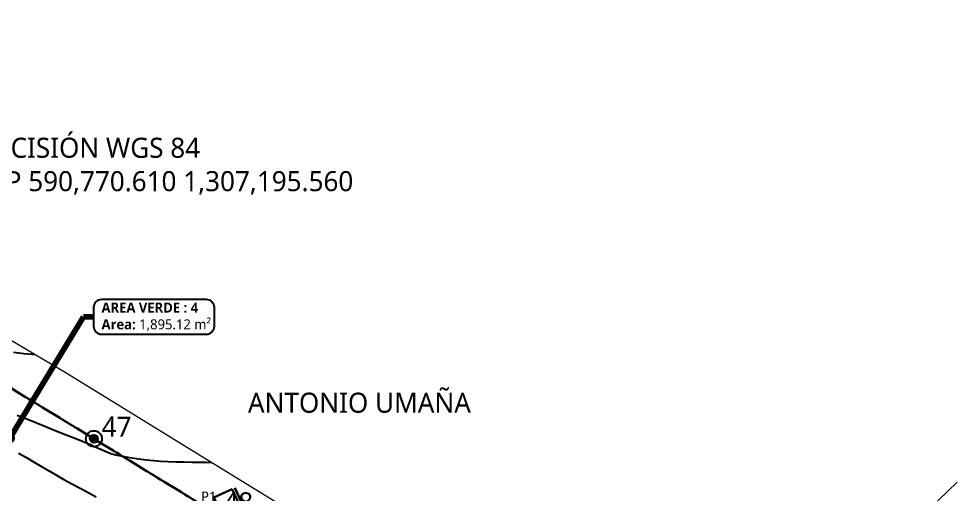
# Model space of a CAD drawing. Header units: millimetres. Extents: x 86 to 591881, y 99 to 1307229.
# Drawn here: x 590791.8 to 590909, y 1307169.7 to 1307229 of the extents above; entities that cross this region are included whole.
import ezdxf
from ezdxf import colors
from ezdxf.entities.mleader import LeaderData, LeaderLine
from ezdxf.enums import TextEntityAlignment as Align
from ezdxf.math import Vec2, Vec3

# ---------------------------------------------------------------- set-up
doc = ezdxf.new("R2010")
doc.units = ezdxf.units.MM
for name, pattern in [('CENTER2', [1.125, 0.75, -0.125, 0.125, -0.125]), ('DASHED', [0.75, 0.5, -0.25]), ('DASHED2', [0.375, 0.25, -0.125]), ('PHANTOM', [2.5, 1.25, -0.25, 0.25, -0.25, 0.25, -0.25])]:
    doc.linetypes.add(name, pattern=pattern)
for name, color, linetype, lineweight in [('_BORDILLOS Y CUNETAS', 252, 'Continuous', 20), ('_TEXTO', 3, 'Continuous', 25), ('COTAS', 40, 'Continuous', 5), ('CUADROS', 9, 'Continuous', 20)]:
    doc.layers.add(name, color=color, linetype=linetype, lineweight=lineweight)
for name, color, linetype in [('_MOJONES', 1, 'Continuous'), ('_PUNTOS TOPOGRAFICOS', 1, 'Continuous'), ('C-PROP-LINE', 230, 'Continuous'), ('C-PROP-TEXT', 92, 'Continuous'), ('C-ROAD-CORR-BNDY', 1, 'CENTER2'), ('C-TOPO-MAJR', 9, 'Continuous'), ('C-TOPO-MINR', 8, 'Continuous'), ('C-TOPO-MINR-N', 11, 'Continuous'), ('Perimetro', 7, 'Continuous'), ('Plano', 7, 'Continuous')]:
    doc.layers.add(name, color=color, linetype=linetype)
doc.styles.add('COTAS', font='arial.ttf')
doc.styles.add('ST - ETIQUETAS', font='', dxfattribs={"height": 2.5})
doc.styles.get('ST - ETIQUETAS').set_extended_font_data('Roboto Thin')
doc.dimstyles.new('GenAng', dxfattribs={"dimscale": 0.5, "dimtxt": 2.5, "dimasz": 1.25, "dimexe": 0.18, "dimexo": 0.0625, "dimgap": 0.25, "dimtad": 0, "dimzin": 3, "dimdsep": 46, "dimtxsty": 'COTAS', "dimcen": 0.09, "dimse1": 1, "dimse2": 1, "dimaunit": 1, "dimadec": 3, "dimazin": 0, "dimtfac": 1, "dimtofl": 0, "dimtmove": 2, "dimatfit": 3, "dimfxl": 1, "dimtolj": 1, "dimtzin": 1, "dimarcsym": 0})

# ---------------------------------------------------------------- blocks, each defined once
blk = doc.blocks.new('_Open90')
at = {"color": 0, "linetype": 'ByBlock', "lineweight": -2}
for p, q in [((-0.5, 0.5), (0, 0)), ((0, 0), (-1, 0)), ((0, 0), (-0.5, -0.5))]:
    blk.add_line(p, q, dxfattribs=at)
blk = doc.blocks.new('*X1')
for p, q in [((69.533, 22.875), (69.967, 22.875)), ((69.555, 22.906), (69.945, 22.906)), ((69.585, 22.938), (69.915, 22.938)), ((69.629, 22.969), (69.871, 22.969)), ((69.5, 22.75), (70, 22.75)), ((69.502, 22.781), (69.998, 22.781)), ((69.502, 22.719), (69.998, 22.719)), ((69.508, 22.812), (69.992, 22.812)), ((69.508, 22.688), (69.992, 22.688)), ((69.518, 22.844), (69.982, 22.844)), ((69.518, 22.656), (69.982, 22.656)), ((69.533, 22.625), (69.967, 22.625)), ((69.555, 22.594), (69.945, 22.594)), ((69.585, 22.562), (69.915, 22.562)), ((69.629, 22.531), (69.871, 22.531))]:
    blk.add_line(p, q)
blk = doc.blocks.new('Drill Hole')
at = {"color": 0, "linetype": 'ByBlock', "lineweight": -2}
for radius in [0.05, 0.025]:
    blk.add_circle((0, 0), radius, dxfattribs=at)
at = {"color": 0, "linetype": 'ByBlock', "lineweight": -2, "xscale": 0.1000000000000227, "yscale": 0.1000000000000227, "zscale": 0.1000000000000227}
blk.add_blockref('*X1', (-6.975, -2.275), dxfattribs=at)
blk = doc.blocks.new('*U51', base_point=(590555.4584, 1307117.894, 460.616))
at = {"layer": '_PUNTOS TOPOGRAFICOS', "color": 2, "linetype": 'ByBlock', "lineweight": -2, "xscale": 20, "yscale": 20, "zscale": 20}
blk.add_blockref('Drill Hole', (590555.4584, 1307117.894, 460.616), dxfattribs=at)
blk = doc.blocks.new('*U160', base_point=(590801.16, 1307176.592, 456.79))
at = {"layer": '_PUNTOS TOPOGRAFICOS', "color": 2, "linetype": 'ByBlock', "lineweight": -2, "xscale": 20, "yscale": 20, "zscale": 20}
blk.add_blockref('Drill Hole', (590801.16, 1307176.592, 456.79), dxfattribs=at)

msp = doc.modelspace()

# ---------------------------------------------------------------- hatches: boundary and pattern name
at = {"layer": '_MOJONES'}
h = msp.add_hatch(color=5, dxfattribs=at)
h.dxf.hatch_style = 1
h.paths.add_polyline_path([(590800.96, 1307177.05, 0.297664), (590800.66, 1307176.59, 0.541231), (590801.36, 1307176.13), (590801.16, 1307176.59)])
h.paths.add_polyline_path([(590800.96, 1307177.05), (590801.16, 1307176.59), (590801.63, 1307176.76, 0.43503)])
h.paths.add_polyline_path([(590801.66, 1307176.59, 0.085961), (590801.63, 1307176.76), (590801.16, 1307176.59), (590801.36, 1307176.13, 0.297664)])

# ---------------------------------------------------------------- linework, layer by layer
at = {"layer": 'C-PROP-LINE', "color": 4, "linetype": 'Continuous', "lineweight": 25}
msp.add_polyline3d([(590776.24, 1307186.06, 0), (590795.67, 1307161.85, 0), (590796.19, 1307161.41, 0), (590796.95, 1307161.09, 0), (590797.91, 1307161.05, 0), (590798.56, 1307161.24, 0), (590814.45, 1307168.45, 0), (590801.16, 1307176.59, 0), (590787.15, 1307185.12, 0)], dxfattribs=at)
at = {"layer": 'C-PROP-LINE', "color": 242, "linetype": 'PHANTOM', "lineweight": 30, "ltscale": 2}
msp.add_polyline3d([(590782.86, 1307071.83, 0), (590795.52, 1307080.01, 0), (590823.5, 1307099.01, 0), (590841.54, 1307111.43, 0), (590852.26, 1307119.1, 0), (590862.91, 1307127.27, 0), (590871.25, 1307134.76, 0), (590851.68, 1307146.45, 0), (590832.66, 1307157.69, 0), (590816.35, 1307167.29, 0), (590801.16, 1307176.59, 0), (590787.15, 1307185.12, 0)], dxfattribs=at)
at = {"layer": 'C-PROP-TEXT', "color": 1, "linetype": 'Continuous', "lineweight": -3}
for p, q in [((590815.21, 1307193.95), (590802.12, 1307193.95)), ((590801.12, 1307192.95), (590801.12, 1307190.63)), ((590816.21, 1307190.63), (590816.21, 1307192.95)), ((590802.12, 1307189.63), (590815.21, 1307189.63))]:
    msp.add_line(p, q, dxfattribs=at)
for centre, start, end in [((590802.12, 1307192.95), 90, 180), ((590815.21, 1307192.95), 0, 90), ((590802.12, 1307190.63), 180, 270), ((590815.21, 1307190.63), 270, 0)]:
    msp.add_arc(centre, 1, start, end, dxfattribs=at)
at = {"layer": 'C-ROAD-CORR-BNDY', "color": 166, "linetype": 'DASHED', "lineweight": 30, "ltscale": 4}
for points in [[(590822.09, 1307156.57), (590823.61, 1307157.29), (590824.35, 1307157.63), (590818.42, 1307170.31), (590817.68, 1307169.97), (590816.15, 1307169.25)], [(590824.71, 1307157.8), (590818.77, 1307170.48)]]:
    msp.add_lwpolyline(points, close=True, dxfattribs=at)
at = {"layer": 'C-TOPO-MAJR', "color": 40, "linetype": 'Continuous', "lineweight": -3}
for points, elevation in [([(590791.11, 1307187.37), (590791.79, 1307187.29), (590792.42, 1307187.23), (590792.97, 1307187.18), (590793.47, 1307187.14), (590793.89, 1307187.1)], 457), ([(590791.73, 1307174.78), (590792.75, 1307174.23), (590793.71, 1307173.68), (590794.64, 1307173.14), (590795.56, 1307172.6), (590796.48, 1307172.06), (590797.42, 1307171.52), (590798.4, 1307170.98), (590799.43, 1307170.42), (590800.52, 1307169.84), (590801.46, 1307169.33)], 456.5)]:
    msp.add_lwpolyline(points, dxfattribs=dict(at, elevation=elevation))
at = {"layer": 'C-TOPO-MINR', "color": 44, "linetype": 'Continuous', "lineweight": -3, "elevation": 456.75}
msp.add_lwpolyline([(590791.58, 1307179.54), (590793.21, 1307178.89), (590794.82, 1307178.24), (590796.33, 1307177.63), (590797.71, 1307177.08), (590798.89, 1307176.61), (590799.81, 1307176.23), (590800.42, 1307175.99), (590800.66, 1307175.89), (590800.81, 1307175.81), (590800.95, 1307175.73), (590801.24, 1307175.6), (590801.82, 1307175.36), (590802.5, 1307175.07), (590803.09, 1307174.82), (590803.41, 1307174.7), (590803.56, 1307174.65), (590803.69, 1307174.61), (590803.85, 1307174.58), (590804.07, 1307174.54), (590804.51, 1307174.45), (590805.15, 1307174.34), (590805.92, 1307174.21), (590806.79, 1307174.08), (590807.71, 1307173.96), (590808.64, 1307173.86), (590809.49, 1307173.8), (590810.44, 1307173.75), (590811.44, 1307173.72), (590812.46, 1307173.7), (590813.45, 1307173.68), (590814.38, 1307173.66), (590815.2, 1307173.65), (590815.89, 1307173.63)], dxfattribs=at)
at = {"layer": 'C-TOPO-MINR-N', "color": 11, "linetype": 'Continuous', "lineweight": -3, "elevation": 456}
msp.add_lwpolyline([(590818.42, 1307170.31), (590818.24, 1307170.23), (590817.68, 1307169.97), (590817.3, 1307169.79), (590816.15, 1307169.25)], dxfattribs=at)
at = {"layer": 'COTAS'}
msp.add_circle((590801.16, 1307176.59), 0.3, dxfattribs=at)
at = {"layer": 'Plano', "lineweight": 13, "elevation": 457.49}
msp.add_lwpolyline([(590726.37, 1307228.98), (590788.24, 1307190.37), (590797.77, 1307184.75), (590817.73, 1307172.51), (590833.14, 1307163.04), (590844.45, 1307156.91), (590875.46, 1307138.91), (590883.27, 1307146.42), (590890.35, 1307153.19), (590909, 1307171.15)], dxfattribs=at)

# ---------------------------------------------------------------- block references
at = {"layer": '_MOJONES'}
msp.add_blockref('*U51', (590801.16, 1307176.59, 456.79), dxfattribs=at)
at = {"layer": '_PUNTOS TOPOGRAFICOS'}
msp.add_blockref('*U160', (590801.16, 1307176.59, 456.79), dxfattribs=at)

# ---------------------------------------------------------------- texts
at = {"layer": '_TEXTO', "style": 'ST - ETIQUETAS'}
msp.add_text('ANTONIO UMAÑA', height=2.5, dxfattribs=at).set_placement((590834.33, 1307179.83), align=Align.CENTER)
at = {"layer": 'C-PROP-TEXT', "color": 1, "linetype": 'Continuous', "lineweight": -3, "insert": (590802.12, 1307191.79), "char_height": 1.25, "attachment_point": 4, "style": 'ST - ETIQUETAS'}
msp.add_mtext('{\\fRoboto Thin|b1|i0|c0|p2;\\C3;AREA VERDE : 4\\C2;\\PArea: }1,895.12 m²', dxfattribs=at)
at = {"layer": 'CUADROS', "style": 'ST - ETIQUETAS'}
msp.add_text('P1', height=1.25, dxfattribs=at).set_placement((590815.51, 1307169.37), align=Align.MIDDLE_CENTER)
at = {"layer": 'Perimetro', "color": 3, "style": 'ST - ETIQUETAS'}
for s, p in [('47', (590802.13, 1307176.85, 456.79)), ('48', (590817.34, 1307167.4))]:
    msp.add_text(s, height=2.5, dxfattribs=at).set_placement(p)

# ---------------------------------------------------------------- leaders
at = {"layer": '_BORDILLOS Y CUNETAS'}
ml = msp.add_multileader_mtext('Standard', dxfattribs=at)
ml.set_content('GPS DE PRECISIÓN WGS 84 \\PEST "44" 16P 590,770.610 1,307,195.560', color=3, style='ST - ETIQUETAS')
ml.set_leader_properties(color=1, linetype='DASHED2')
ml.set_arrow_properties(name='OPEN90')
ml.build(insert=Vec2(0, 0))
ml.multileader.update_dxf_attribs({"text_right_attachment_type": 6, "dogleg_length": 0.36, "arrow_head_size": 2.5})
ctx = ml.context
ctx.base_point, ctx.char_height, ctx.arrow_head_size, ctx.plane_origin = Vec3(590770.94, 1307212.67), 2.5, 2.5, Vec3(590771.17, 1307196.77)
ctx.right_attachment = 6
notes = []
notes.append((ctx, [(0, (1, 1, 0), (590770.58, 1307212.67), (1, 0), 0.36, [(0, [(590771.17, 1307196.77)], 0, [])])]))
ctx.mtext.insert, ctx.mtext.flow_direction = Vec3(590772.94, 1307214.14), 5
at = {"layer": 'C-PROP-TEXT', "color": 1, "linetype": 'Continuous', "lineweight": -3}
msp.add_leader([(590790.68, 1307176.66), (590799.87, 1307191.79), (590801.12, 1307191.79)], dimstyle='GenAng', override={"dimscale": 1, "dimasz": 1.25, "dimclrd": 1, "dimldrblk": 'Dot', "dimlwd": 65535}, dxfattribs=at)
for ctx, leaders in notes:
    for number, flags, end, landing, length, lines in leaders:
        leader = LeaderData()
        leader.index, (leader.has_last_leader_line, leader.has_dogleg_vector, leader.attachment_direction) = number, flags
        leader.last_leader_point, leader.dogleg_vector, leader.dogleg_length = Vec3(end), Vec3(landing), length
        for number, points, colour, breaks in lines:
            line = LeaderLine()
            line.index, line.vertices, line.color, line.breaks = number, Vec3.list(points), colors.encode_raw_color(colour), breaks
            leader.lines.append(line)
        ctx.leaders.append(leader)

doc.saveas('drawing.dxf')
